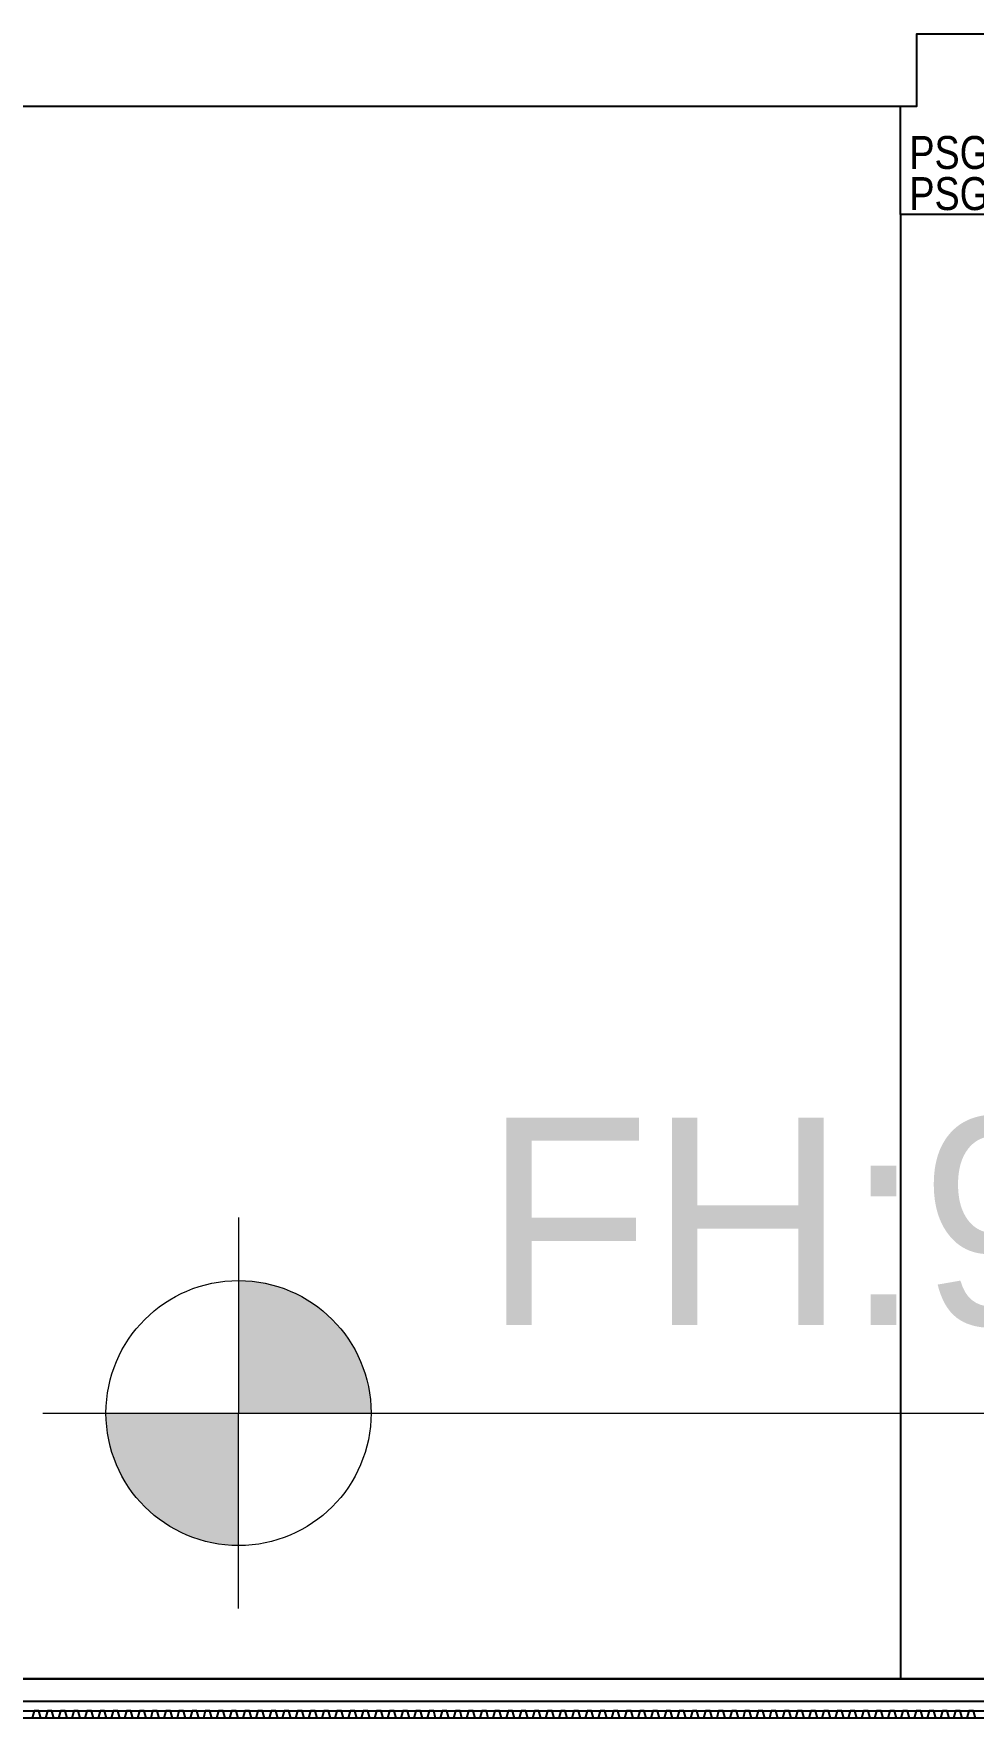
# Model space of a CAD drawing. Header units: millimetres. Extents: x 4754612 to 5801174, y 2368242 to 2777223.
# Drawn here: x 5077895 to 5083606, y 2577510 to 2587750 of the extents above; entities that cross this region are included whole.
import ezdxf
from ezdxf.enums import TextEntityAlignment as Align

# ---------------------------------------------------------------- set-up
doc = ezdxf.new("R2010")
doc.units = ezdxf.units.MM
doc.header["$LTSCALE"] = 1000
doc.linetypes.add('CEN', pattern=[6.2, 6, -0.1, 0, -0.1])
doc.layers.get('DEFPOINTS').update_dxf_attribs({"color": 151})
for name, color, linetype in [('A-ELE-8', 8, 'Continuous'), ('A-HAT-251', 251, 'Continuous'), ('A-TEX-SYM', 3, 'Continuous'), ('A-중심선', 10, 'CEN'), ('CON', 2, 'Continuous'), ('ELE-2', 4, 'Continuous'), ('ELE06', 6, 'Continuous')]:
    doc.layers.add(name, color=color, linetype=linetype)
doc.layers.add('박스', color=6, linetype='Continuous', lineweight=15)
doc.styles.add('A.NARROW', font='ARIALN.TTF')
doc.styles.add('돋움', font='')
doc.styles.get('돋움').set_extended_font_data('Dotum')

# ---------------------------------------------------------------- blocks, each defined once
blk = doc.blocks.new('*U33')
at = {"layer": 'A-HAT-251'}
for points in [[(112551, 0), (112523, 0), (112511, 45), (112483, 45), (112471, 0)], [(112631, 0), (112603, 0), (112591, 45), (112563, 45), (112551, 0)], [(112711, 0), (112683, 0), (112671, 45), (112643, 45), (112631, 0)], [(112791, 0), (112763, 0), (112751, 45), (112723, 45), (112711, 0)], [(112871, 0), (112843, 0), (112831, 45), (112803, 45), (112791, 0)], [(112951, 0), (112923, 0), (112911, 45), (112883, 45), (112871, 0)], [(113031, 0), (113003, 0), (112991, 45), (112963, 45), (112951, 0)], [(113111, 0), (113083, 0), (113071, 45), (113043, 45), (113031, 0)], [(113191, 0), (113163, 0), (113151, 45), (113123, 45), (113111, 0)], [(113271, 0), (113243, 0), (113231, 45), (113203, 45), (113191, 0)], [(113351, 0), (113323, 0), (113311, 45), (113283, 45), (113271, 0)], [(113431, 0), (113403, 0), (113391, 45), (113363, 45), (113351, 0)], [(113511, 0), (113483, 0), (113471, 45), (113443, 45), (113431, 0)], [(113591, 0), (113563, 0), (113551, 45), (113523, 45), (113511, 0)], [(113671, 0), (113643, 0), (113631, 45), (113603, 45), (113591, 0)], [(113751, 0), (113723, 0), (113711, 45), (113683, 45), (113671, 0)], [(113831, 0), (113803, 0), (113791, 45), (113763, 45), (113751, 0)], [(113911, 0), (113883, 0), (113871, 45), (113843, 45), (113831, 0)], [(113991, 0), (113963, 0), (113951, 45), (113923, 45), (113911, 0)], [(114071, 0), (114043, 0), (114031, 45), (114003, 45), (113991, 0)], [(114151, 0), (114123, 0), (114111, 45), (114083, 45), (114071, 0)], [(114231, 0), (114203, 0), (114191, 45), (114163, 45), (114151, 0)], [(114311, 0), (114283, 0), (114271, 45), (114243, 45), (114231, 0)], [(114391, 0), (114363, 0), (114351, 45), (114323, 45), (114311, 0)], [(114471, 0), (114443, 0), (114431, 45), (114403, 45), (114391, 0)], [(114551, 0), (114523, 0), (114511, 45), (114483, 45), (114471, 0)], [(114631, 0), (114603, 0), (114591, 45), (114563, 45), (114551, 0)], [(114711, 0), (114683, 0), (114671, 45), (114643, 45), (114631, 0)], [(114791, 0), (114763, 0), (114751, 45), (114723, 45), (114711, 0)], [(114871, 0), (114843, 0), (114831, 45), (114803, 45), (114791, 0)], [(114951, 0), (114923, 0), (114911, 45), (114883, 45), (114871, 0)], [(115031, 0), (115003, 0), (114991, 45), (114963, 45), (114951, 0)], [(115111, 0), (115083, 0), (115071, 45), (115043, 45), (115031, 0)], [(115191, 0), (115163, 0), (115151, 45), (115123, 45), (115111, 0)], [(115271, 0), (115243, 0), (115231, 45), (115203, 45), (115191, 0)], [(115351, 0), (115323, 0), (115311, 45), (115283, 45), (115271, 0)], [(115431, 0), (115403, 0), (115391, 45), (115363, 45), (115351, 0)], [(115511, 0), (115483, 0), (115471, 45), (115443, 45), (115431, 0)], [(115591, 0), (115563, 0), (115551, 45), (115523, 45), (115511, 0)], [(115671, 0), (115643, 0), (115631, 45), (115603, 45), (115591, 0)], [(115751, 0), (115723, 0), (115711, 45), (115683, 45), (115671, 0)], [(115831, 0), (115803, 0), (115791, 45), (115763, 45), (115751, 0)], [(115911, 0), (115883, 0), (115871, 45), (115843, 45), (115831, 0)], [(115991, 0), (115963, 0), (115951, 45), (115923, 45), (115911, 0)], [(116071, 0), (116043, 0), (116031, 45), (116003, 45), (115991, 0)], [(116151, 0), (116123, 0), (116111, 45), (116083, 45), (116071, 0)], [(116231, 0), (116203, 0), (116191, 45), (116163, 45), (116151, 0)], [(116311, 0), (116283, 0), (116271, 45), (116243, 45), (116231, 0)], [(116391, 0), (116363, 0), (116351, 45), (116323, 45), (116311, 0)], [(116471, 0), (116443, 0), (116431, 45), (116403, 45), (116391, 0)], [(116551, 0), (116523, 0), (116511, 45), (116483, 45), (116471, 0)], [(116631, 0), (116603, 0), (116591, 45), (116563, 45), (116551, 0)], [(116711, 0), (116683, 0), (116671, 45), (116643, 45), (116631, 0)], [(116791, 0), (116763, 0), (116751, 45), (116723, 45), (116711, 0)], [(116871, 0), (116843, 0), (116831, 45), (116803, 45), (116791, 0)], [(116951, 0), (116923, 0), (116911, 45), (116883, 45), (116871, 0)], [(117031, 0), (117003, 0), (116991, 45), (116963, 45), (116951, 0)], [(117111, 0), (117083, 0), (117071, 45), (117043, 45), (117031, 0)], [(117191, 0), (117163, 0), (117151, 45), (117123, 45), (117111, 0)], [(117271, 0), (117243, 0), (117231, 45), (117203, 45), (117191, 0)], [(117351, 0), (117323, 0), (117311, 45), (117283, 45), (117271, 0)], [(117431, 0), (117403, 0), (117391, 45), (117363, 45), (117351, 0)], [(117511, 0), (117483, 0), (117471, 45), (117443, 45), (117431, 0)], [(117591, 0), (117563, 0), (117551, 45), (117523, 45), (117511, 0)], [(117671, 0), (117643, 0), (117631, 45), (117603, 45), (117591, 0)], [(117751, 0), (117723, 0), (117711, 45), (117683, 45), (117671, 0)], [(117831, 0), (117803, 0), (117791, 45), (117763, 45), (117751, 0)], [(117911, 0), (117883, 0), (117871, 45), (117843, 45), (117831, 0)], [(117991, 0), (117963, 0), (117951, 45), (117923, 45), (117911, 0)], [(118071, 0), (118043, 0), (118031, 45), (118003, 45), (117991, 0)], [(118151, 0), (118123, 0), (118111, 45), (118083, 45), (118071, 0)], [(118231, 0), (118203, 0), (118191, 45), (118163, 45), (118151, 0)]]:
    blk.add_lwpolyline(points, dxfattribs=at)
blk = doc.blocks.new('zw$CF19')
at = {"layer": 'CON'}
blk.add_lwpolyline([(-500, -1100), (-500, -440), (-400, -440), (-400, 0), (400, 0), (400, -440), (500, -440), (500, -1100)], close=True, dxfattribs=at)
at = {"layer": 'DEFPOINTS', "style": 'A.NARROW'}
for s, p in [('PSG1B', (-446, -722, 0)), ('PSG1C', (-446, -972, 0))]:
    blk.add_text(s, height=200, dxfattribs=at).set_placement(p, align=Align.MIDDLE_LEFT)

msp = doc.modelspace()

# ---------------------------------------------------------------- hatches: boundary and pattern name
at = {"layer": '박스', "ltscale": 0.1}
h = msp.add_hatch(dxfattribs=at)
h.set_pattern_fill('ANSI31', color=256, scale=1.006801)
h.set_pattern_definition([(45, (4917335.43981, 2518985.72315), (-0.08898951466, 0.08898951466), [])])
h.paths.add_polyline_path([(5079139.831, 2580170.307), (5079139.831, 2579364.866), (5079945.272, 2579364.866, 0.414213562)])
h.paths.add_polyline_path([(5079139.831, 2579364.866), (5078334.39, 2579364.866, 0.414213562), (5079139.831, 2578559.425)])

# ---------------------------------------------------------------- linework, layer by layer
at = {"layer": 'A-ELE-8'}
msp.add_line((5083163.3, 2586649.621), (5083163.3, 2577749.621), dxfattribs=at)
at = {"layer": 'A-중심선', "ltscale": 5}
msp.add_line((4867905.529, 2577749.621), (5176073.3, 2577749.621), dxfattribs=at)
at = {"layer": 'CON'}
for p, q in [((5073163.3, 2587309.621), (5083163.3, 2587309.621)), ((5116763.3, 2577509.621), (4908363.3, 2577509.621))]:
    msp.add_line(p, q, dxfattribs=at)
at = {"layer": 'ELE-2'}
for p, q in [((5116763.3, 2577749.621), (4908363.3, 2577749.621)), ((4908363.3, 2577614.621), (5116763.3, 2577614.621)), ((4908363.3, 2577554.621), (5116763.3, 2577554.621))]:
    msp.add_line(p, q, dxfattribs=at)
at = {"layer": '박스', "ltscale": 0.1}
for p, q in [((5079139.831, 2580553.252), (5079139.831, 2579364.866)), ((5077951.445, 2579364.866), (5089280.503, 2579364.866)), ((5079139.831, 2578176.48), (5079139.831, 2579364.866))]:
    msp.add_line(p, q, dxfattribs=at)
msp.add_circle((5079139.831, 2579364.866), 805.441, dxfattribs=at)

# ---------------------------------------------------------------- block references
at = {"layer": 'CON'}
msp.add_blockref('zw$CF19', (5083663.3, 2587749.621), dxfattribs=at)
at = {"layer": 'ELE06', "color": 6, "xscale": 1.000013798092659, "yscale": 1.000013798092659, "zscale": 1.000013798092659}
msp.add_blockref('*U33', (4965413.445, 2577509.621), dxfattribs=at)

# ---------------------------------------------------------------- texts
at = {"layer": 'A-TEX-SYM', "style": '돋움'}
msp.add_text('FH:96.10', height=1260, dxfattribs=at).set_placement((5080633.234, 2579900.982))

doc.saveas('drawing.dxf')
